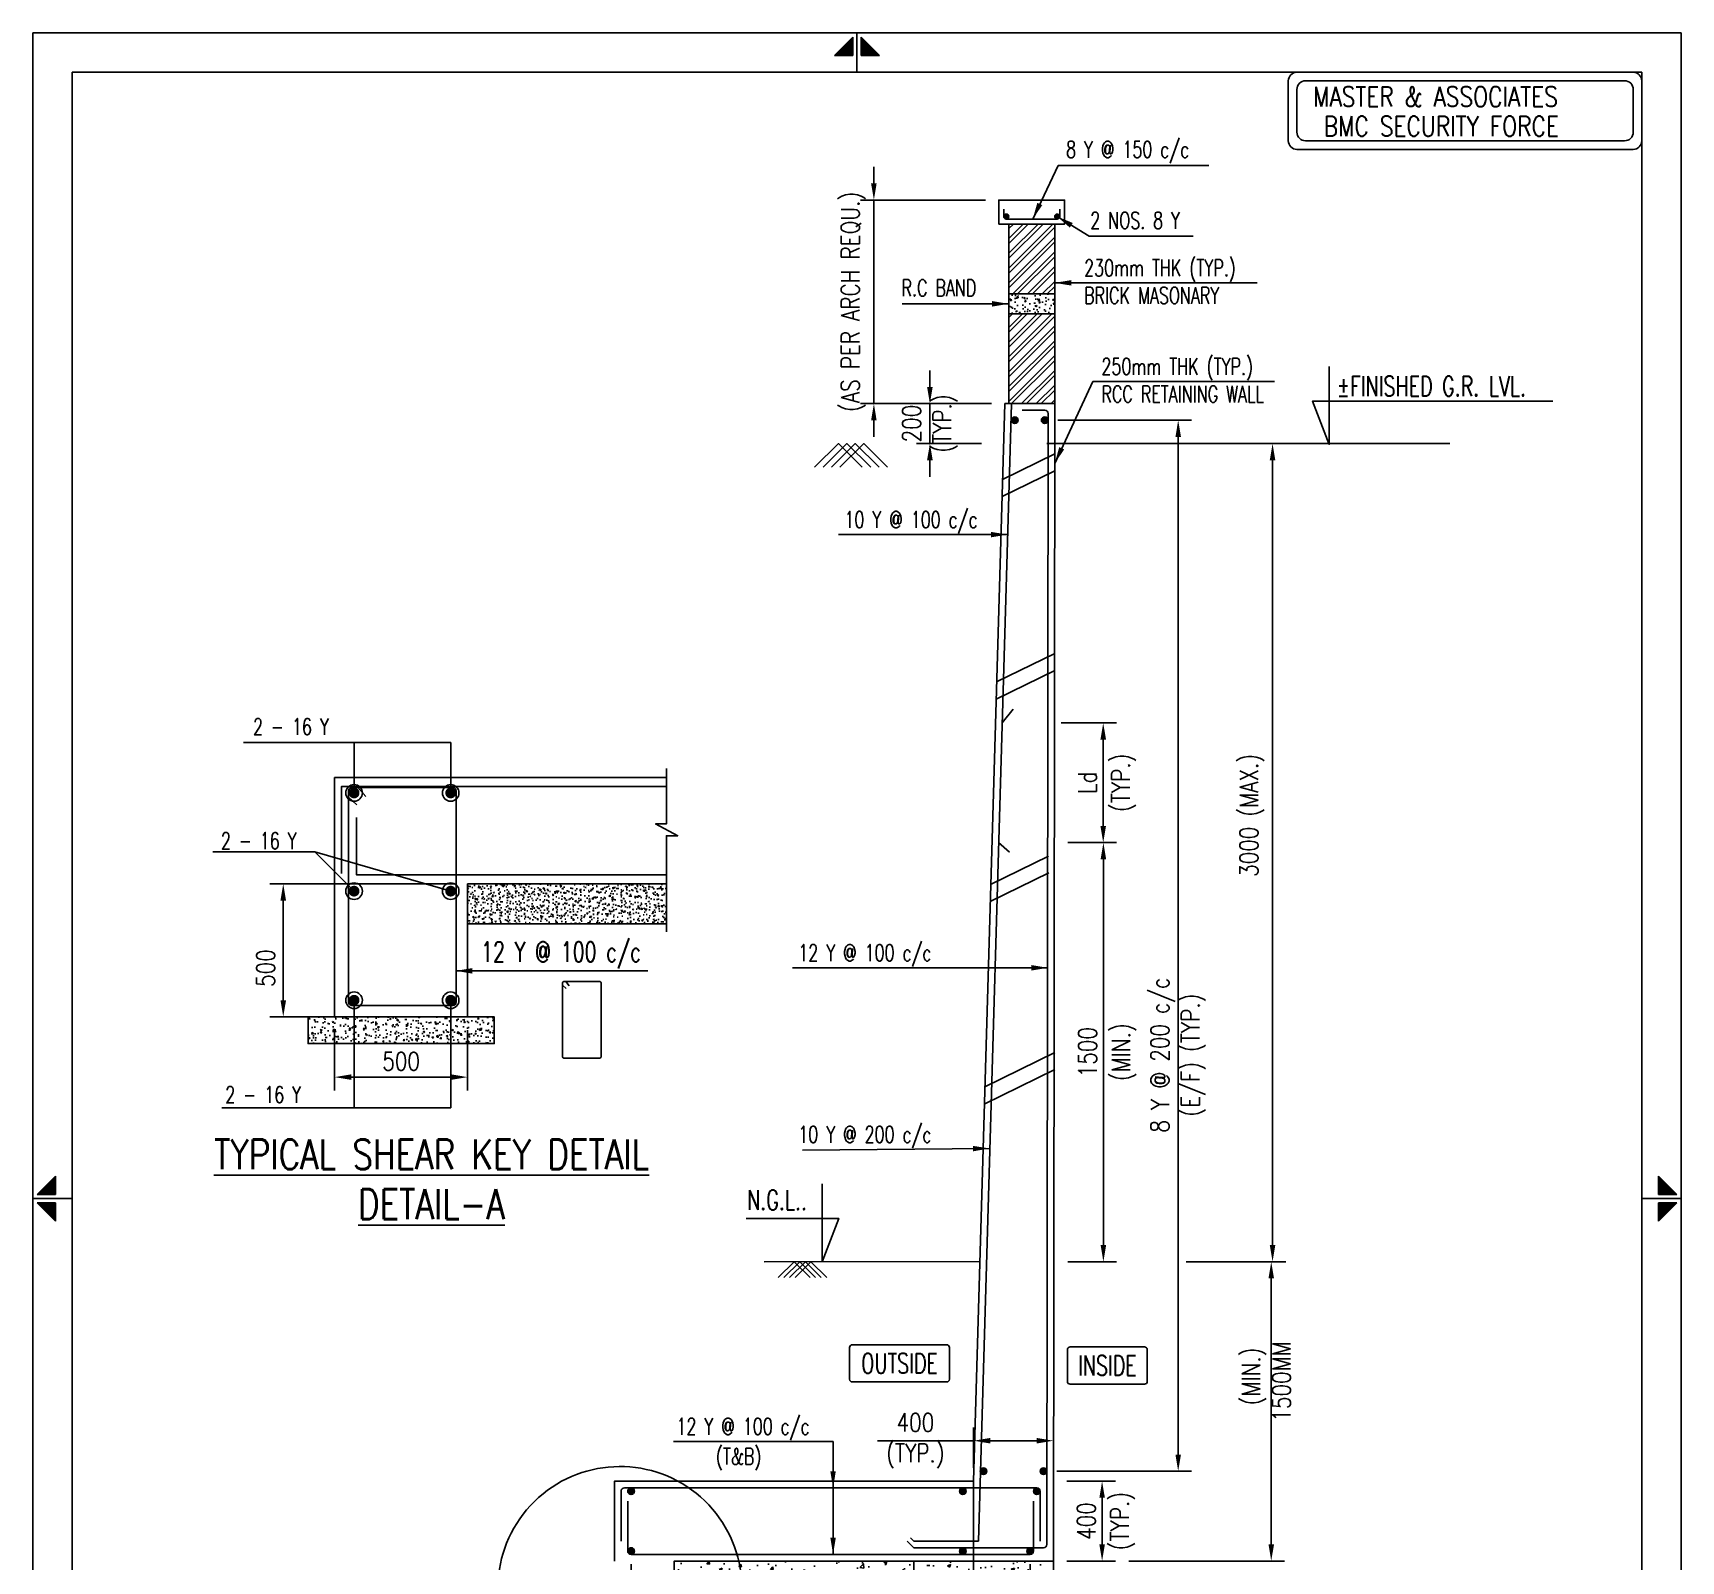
# Model space of a CAD drawing. Extents: x 455722 to 1142355, y -625363 to -272741.
# Drawn here: x 795205 to 819983, y -311121 to -288150 of the extents above; entities that cross this region are included whole.
import ezdxf
from ezdxf.enums import TextEntityAlignment as Align
from ezdxf.lldxf.tags import DXFTag

# ---------------------------------------------------------------- set-up
doc = ezdxf.new("R2010")
doc.units = 0
doc.header["$LTSCALE"] = 500
doc.header["$MEASUREMENT"] = 0
doc.layers.get('DEFPOINTS').update_dxf_attribs({"color": 4})
for name, color, linetype in [('NO. BEAM', 3, 'Continuous'), ('PCC', 7, 'Continuous'), ('PNA', 10, 'Continuous'), ('S- PILE CAP', 4, 'Continuous'), ('S-BRECK LINE', 8, 'Continuous'), ('S-COLUMN', 1, 'Continuous'), ('S-CONCRET LINE', 4, 'Continuous'), ('S-DIM-1', 5, 'Continuous'), ('S-HATCH', 253, 'Continuous'), ('S-LEVEL SECTION', 3, 'Continuous'), ('S-PCC', 9, 'Continuous'), ('S-REINFORCEMENT', 6, 'Continuous'), ('S-RETAINING WALL', 6, 'Continuous'), ('S-TEXT', 2, 'Continuous'), ('S-TEXT-1', 4, 'Continuous'), ('S-TITIL', 6, 'Continuous'), ('ST', 6, 'Continuous'), ('TEXT', 4, 'Continuous'), ('TEXT (SHEET)', 4, 'Continuous'), ('TITLE', 4, 'Continuous')]:
    doc.layers.add(name, color=color, linetype=linetype)
doc.layers.add('RIDE-PROFILE', color=8, linetype='Continuous', lineweight=25)
doc.styles.add('ROMANS', font='r.shx', dxfattribs={"width": 0.8, "height": 275, "bigfont": 'bigfont.shx'})
tags = doc.linetypes.add('HIDDEN', pattern=[0.375, 0.25, -0.125]).pattern_tags.tags
tags[6:7] = [DXFTag(74, 4), DXFTag(75, 0), DXFTag(340, '0'), DXFTag(46, 1.0), DXFTag(50, 0.0), DXFTag(44, 0.0), DXFTag(45, 0.0)]
tags[4:5] = [DXFTag(74, 4), DXFTag(75, 0), DXFTag(340, '0'), DXFTag(46, 1.0), DXFTag(50, 0.0), DXFTag(44, 0.0), DXFTag(45, 0.0)]
doc.dimstyles.new('dim100', dxfattribs={"dimtxt": 250, "dimasz": 250, "dimexe": 200, "dimexo": 200, "dimgap": 100, "dimtad": 1, "dimdec": 0, "dimzin": 0, "dimdsep": 46, "dimtxsty": 'ROMANS', "dimcen": 0, "dimclrd": 5, "dimclre": 5, "dimclrt": 4, "dimadec": 0, "dimazin": 0, "dimtfac": 1, "dimtdec": 0, "dimtix": 1, "dimtofl": 0, "dimtmove": 2, "dimatfit": 3, "dimfxl": 0, "dimtolj": 1, "dimtzin": 0, "dimlwd": -1, "dimlwe": -1, "dimarcsym": 0})
doc.dimstyles.new('dim25', dxfattribs={"dimtxt": 250, "dimasz": 250, "dimexe": 200, "dimexo": 200, "dimgap": 100, "dimtad": 1, "dimdec": 0, "dimlfac": 0.25, "dimzin": 0, "dimdsep": 46, "dimtxsty": 'ROMANS', "dimcen": 0, "dimclrd": 5, "dimclre": 5, "dimclrt": 4, "dimadec": 0, "dimazin": 0, "dimtfac": 1, "dimtdec": 0, "dimtix": 1, "dimtofl": 0, "dimtmove": 2, "dimatfit": 3, "dimfxl": 0, "dimtolj": 1, "dimtzin": 0, "dimlwd": -1, "dimlwe": -1, "dimarcsym": 0})
doc.dimstyles.new('dim33.33', dxfattribs={"dimtxt": 250, "dimasz": 250, "dimexe": 200, "dimexo": 200, "dimgap": 100, "dimtad": 1, "dimdec": 0, "dimlfac": 0.333331, "dimzin": 0, "dimdsep": 46, "dimtxsty": 'ROMANS', "dimcen": 0, "dimclrd": 5, "dimclre": 5, "dimclrt": 4, "dimadec": 0, "dimazin": 0, "dimtfac": 1, "dimtdec": 0, "dimtix": 1, "dimtofl": 0, "dimtmove": 2, "dimatfit": 3, "dimfxl": 0, "dimtolj": 1, "dimtzin": 0, "dimlwd": -1, "dimlwe": -1, "dimarcsym": 0})

# ---------------------------------------------------------------- blocks, each defined once
blk = doc.blocks.new('*D1360')
at = {"layer": 'DEFPOINTS', "color": 0}
for p in [(810416, -293972), (812423, -293972), (810397, -309771)]:
    blk.add_point(p, dxfattribs=at)
at = {"layer": 'S-DIM-1', "color": 5}
for p, q in [((810616, -293972), (812623, -293972)), ((810597, -309771), (812623, -309771))]:
    blk.add_line(p, q, dxfattribs=at)
at = {"layer": 'S-DIM-1', "color": 5, "lineweight": -3}
blk.add_line((812423, -309521), (812423, -294222), dxfattribs=at)
at = {"layer": 'S-DIM-1', "color": 5}
for points in [[(812465, -294222), (812382, -294222), (812423, -293972)], [(812382, -309521), (812465, -309521), (812423, -309771)]]:
    blk.add_solid(points, dxfattribs=at)
at = {"layer": 'S-DIM-1', "color": 4, "insert": (812423, -303516), "char_height": 275, "attachment_point": 5, "rotation": 90, "style": 'ROMANS'}
blk.add_mtext('\\A1;8 Y @ 200 c/c\\P(E/F) (TYP.)', dxfattribs=at)
blk = doc.blocks.new('*D1361')
at = {"layer": 'DEFPOINTS', "color": 0}
for p in [(810547, -309921), (810547, -311121), (811279, -311121)]:
    blk.add_point(p, dxfattribs=at)
at = {"layer": 'S-DIM-1', "color": 5}
for p, q in [((810747, -309921), (811479, -309921)), ((810747, -311121), (811479, -311121))]:
    blk.add_line(p, q, dxfattribs=at)
at = {"layer": 'S-DIM-1', "color": 5, "lineweight": -3}
blk.add_line((811279, -310171), (811279, -310871), dxfattribs=at)
at = {"layer": 'S-DIM-1', "color": 5}
for points in [[(811321, -310171), (811238, -310171), (811279, -309921)], [(811238, -310871), (811321, -310871), (811279, -311121)]]:
    blk.add_solid(points, dxfattribs=at)
at = {"layer": 'S-DIM-1', "color": 4, "char_height": 275, "attachment_point": 5, "rotation": 90, "style": 'ROMANS'}
for s, insert in [('(TYP.)', (811589, -310521)), ('\\A1;400', (811042, -310521))]:
    blk.add_mtext(s, dxfattribs=dict(at, insert=insert))
blk = doc.blocks.new('*D1362')
at = {"layer": 'DEFPOINTS', "color": 0}
for p in [(804197, -310971), (810197, -310971), (810197, -313104)]:
    blk.add_point(p, dxfattribs=at)
at = {"layer": 'S-DIM-1', "color": 5}
for p, q in [((804197, -311171), (804197, -313304)), ((810197, -311171), (810197, -313304)), ((804447, -313104), (809947, -313104))]:
    blk.add_line(p, q, dxfattribs=at)
for points in [[(804447, -313063), (804447, -313146), (804197, -313104)], [(809947, -313146), (809947, -313063), (810197, -313104)]]:
    blk.add_solid(points, dxfattribs=at)
at = {"layer": 'S-DIM-1', "color": 4, "insert": (808397, -313104), "char_height": 275, "attachment_point": 5, "style": 'ROMANS'}
blk.add_mtext('\\A1;10 Y @ 200 c/c\\P(T&B)', dxfattribs=at)
blk = doc.blocks.new('*D1364')
at = {"layer": 'DEFPOINTS', "color": 0}
for p in [(810566, -294322), (813842, -294322), (812345, -306622)]:
    blk.add_point(p, dxfattribs=at)
at = {"layer": 'S-DIM-1', "color": 5}
for p, q in [((810766, -294322), (814042, -294322)), ((812545, -306622), (814042, -306622))]:
    blk.add_line(p, q, dxfattribs=at)
at = {"layer": 'S-DIM-1', "color": 5, "lineweight": -3}
blk.add_line((813842, -306372), (813842, -294572), dxfattribs=at)
at = {"layer": 'S-DIM-1', "color": 5}
for points in [[(813883, -294572), (813800, -294572), (813842, -294322)], [(813800, -306372), (813883, -306372), (813842, -306622)]]:
    blk.add_solid(points, dxfattribs=at)
at = {"layer": 'S-DIM-1', "color": 4, "insert": (813532, -299912), "char_height": 275, "attachment_point": 5, "rotation": 90, "style": 'ROMANS'}
blk.add_mtext('\\A1;3000 (MAX.)', dxfattribs=at)
blk = doc.blocks.new('*D1365')
at = {"layer": 'DEFPOINTS', "color": 0}
for p in [(809816, -293722), (808690, -294322), (809666, -294322)]:
    blk.add_point(p, dxfattribs=at)
at = {"layer": 'S-DIM-1', "color": 5, "lineweight": -3}
for p, q in [((808690, -293472), (808690, -293222)), ((808690, -293722), (808690, -294322)), ((808690, -294572), (808690, -294822))]:
    blk.add_line(p, q, dxfattribs=at)
at = {"layer": 'S-DIM-1', "color": 5}
for p, q in [((809616, -293722), (808490, -293722)), ((809466, -294322), (808490, -294322))]:
    blk.add_line(p, q, dxfattribs=at)
for points in [[(808648, -293472), (808732, -293472), (808690, -293722)], [(808732, -294572), (808648, -294572), (808690, -294322)]]:
    blk.add_solid(points, dxfattribs=at)
at = {"layer": 'S-DIM-1', "color": 4, "insert": (808690, -294022), "char_height": 275, "attachment_point": 5, "rotation": 90, "style": 'ROMANS'}
blk.add_mtext('\\A1;200\\P(TYP.)', dxfattribs=at)
blk = doc.blocks.new('*D1366')
at = {"layer": 'DEFPOINTS', "color": 0}
for p in [(809726, -290662), (807848, -293722), (809756, -293722)]:
    blk.add_point(p, dxfattribs=at)
at = {"layer": 'S-DIM-1', "color": 5, "lineweight": -3}
for p, q in [((807848, -290412), (807848, -290162)), ((807848, -290662), (807848, -293722)), ((807848, -293972), (807848, -294222))]:
    blk.add_line(p, q, dxfattribs=at)
at = {"layer": 'S-DIM-1', "color": 5}
for p, q in [((809526, -290662), (807648, -290662)), ((809556, -293722), (807648, -293722))]:
    blk.add_line(p, q, dxfattribs=at)
for points in [[(807806, -290412), (807889, -290412), (807848, -290662)], [(807889, -293972), (807806, -293972), (807848, -293722)]]:
    blk.add_solid(points, dxfattribs=at)
at = {"layer": 'S-DIM-1', "color": 4, "insert": (807538, -292192), "char_height": 275, "attachment_point": 5, "rotation": 90, "style": 'ROMANS'}
blk.add_mtext('\\A1;(AS PER ARCH REQU.)', dxfattribs=at)
blk = doc.blocks.new('*D1367')
at = {"layer": 'DEFPOINTS', "color": 0}
for p in [(810466, -298522), (810566, -300322), (811296, -300322)]:
    blk.add_point(p, dxfattribs=at)
at = {"layer": 'S-DIM-1', "color": 5}
for p, q in [((810666, -298522), (811496, -298522)), ((810766, -300322), (811496, -300322))]:
    blk.add_line(p, q, dxfattribs=at)
at = {"layer": 'S-DIM-1', "color": 5, "lineweight": -3}
blk.add_line((811296, -298772), (811296, -300072), dxfattribs=at)
at = {"layer": 'S-DIM-1', "color": 5}
for points in [[(811338, -298772), (811254, -298772), (811296, -298522)], [(811254, -300072), (811338, -300072), (811296, -300322)]]:
    blk.add_solid(points, dxfattribs=at)
at = {"layer": 'S-DIM-1', "color": 4, "char_height": 275, "attachment_point": 5, "rotation": 90, "style": 'ROMANS'}
for s, insert in [('(TYP.)', (811605, -299422)), ('\\A1;Ld', (811058, -299422))]:
    blk.add_mtext(s, dxfattribs=dict(at, insert=insert))
blk = doc.blocks.new('*D1368')
at = {"layer": 'DEFPOINTS', "color": 0}
for p in [(810566, -300322), (810566, -306622), (811298, -306622)]:
    blk.add_point(p, dxfattribs=at)
at = {"layer": 'S-DIM-1', "color": 5}
for p, q in [((810766, -300322), (811498, -300322)), ((810766, -306622), (811498, -306622))]:
    blk.add_line(p, q, dxfattribs=at)
at = {"layer": 'S-DIM-1', "color": 5, "lineweight": -3}
blk.add_line((811298, -300572), (811298, -306372), dxfattribs=at)
at = {"layer": 'S-DIM-1', "color": 5}
for points in [[(811340, -300572), (811257, -300572), (811298, -300322)], [(811257, -306372), (811340, -306372), (811298, -306622)]]:
    blk.add_solid(points, dxfattribs=at)
at = {"layer": 'S-DIM-1', "color": 4, "char_height": 275, "attachment_point": 5, "rotation": 90, "style": 'ROMANS'}
for s, insert in [('\\A1;{1500', (811061, -303472)), ('(MIN.)}', (811608, -303472))]:
    blk.add_mtext(s, dxfattribs=dict(at, insert=insert))
blk = doc.blocks.new('*D1369')
at = {"layer": 'DEFPOINTS', "color": 0}
for p in [(813003, -306622), (811479, -311121), (813822, -311121)]:
    blk.add_point(p, dxfattribs=at)
at = {"layer": 'S-DIM-1', "color": 5}
for p, q in [((813203, -306622), (814022, -306622)), ((811679, -311121), (814022, -311121))]:
    blk.add_line(p, q, dxfattribs=at)
at = {"layer": 'S-DIM-1', "color": 5, "lineweight": -3}
blk.add_line((813822, -306872), (813822, -310871), dxfattribs=at)
at = {"layer": 'S-DIM-1', "color": 5}
for points in [[(813864, -306872), (813781, -306872), (813822, -306622)], [(813781, -310871), (813864, -310871), (813822, -311121)]]:
    blk.add_solid(points, dxfattribs=at)
at = {"layer": 'S-DIM-1', "color": 4, "insert": (813747, -308422), "char_height": 275, "attachment_point": 5, "rotation": 90, "style": 'ROMANS'}
blk.add_mtext('\\A1; (MIN.)\\P1500MM ', dxfattribs=at)
blk = doc.blocks.new('*D1370')
at = {"layer": 'DEFPOINTS', "color": 0}
for p in [(809347, -309313), (809347, -309921), (810547, -309848)]:
    blk.add_point(p, dxfattribs=at)
at = {"layer": 'S-DIM-1', "color": 5}
for p, q in [((809347, -309721), (809347, -309113)), ((810547, -309648), (810547, -309113))]:
    blk.add_line(p, q, dxfattribs=at)
at = {"layer": 'S-DIM-1', "color": 5, "lineweight": -3}
for p, q in [((809347, -309313), (807900, -309313)), ((810297, -309313), (809597, -309313))]:
    blk.add_line(p, q, dxfattribs=at)
at = {"layer": 'S-DIM-1', "color": 5}
for points in [[(809597, -309271), (809597, -309354), (809347, -309313)], [(810297, -309354), (810297, -309271), (810547, -309313)]]:
    blk.add_solid(points, dxfattribs=at)
at = {"layer": 'S-DIM-1', "color": 4, "insert": (808472, -309313), "char_height": 275, "attachment_point": 5, "style": 'ROMANS'}
blk.add_mtext('\\A1;400\\P(TYP.)', dxfattribs=at)
blk = doc.blocks.new('*D1371')
at = {"layer": 'DEFPOINTS', "color": 0}
for p in [(808447, -310921), (809347, -310795), (808447, -312016)]:
    blk.add_point(p, dxfattribs=at)
at = {"layer": 'S-DIM-1', "color": 5}
for p, q in [((808447, -311121), (808447, -312216)), ((809347, -310995), (809347, -312216))]:
    blk.add_line(p, q, dxfattribs=at)
at = {"layer": 'S-DIM-1', "color": 5, "lineweight": -3}
for p, q in [((808197, -312016), (807947, -312016)), ((809347, -312016), (808447, -312016)), ((809597, -312016), (809847, -312016))]:
    blk.add_line(p, q, dxfattribs=at)
at = {"layer": 'S-DIM-1', "color": 5}
for points in [[(808197, -312058), (808197, -311975), (808447, -312016)], [(809597, -311975), (809597, -312058), (809347, -312016)]]:
    blk.add_solid(points, dxfattribs=at)
at = {"layer": 'S-DIM-1', "color": 4, "char_height": 275, "attachment_point": 5, "style": 'ROMANS'}
for s, insert in [('\\A1;300', (808897, -311779)), ('(TYP.)', (808897, -312326))]:
    blk.add_mtext(s, dxfattribs=dict(at, insert=insert))
blk = doc.blocks.new('*D1372')
at = {"layer": 'DEFPOINTS', "color": 0}
for p in [(799740, -302941), (801740, -302941), (801740, -303847)]:
    blk.add_point(p, dxfattribs=at)
at = {"layer": 'S-DIM-1', "color": 5, "ltscale": 0.3}
for p, q in [((799740, -303141), (799740, -304047)), ((801740, -303141), (801740, -304047)), ((799990, -303847), (801490, -303847))]:
    blk.add_line(p, q, dxfattribs=at)
at = {"layer": 'S-DIM-1', "color": 5}
for points in [[(799990, -303805), (799990, -303888), (799740, -303847)], [(801490, -303888), (801490, -303805), (801740, -303847)]]:
    blk.add_solid(points, dxfattribs=at)
at = {"layer": 'S-DIM-1', "color": 4, "insert": (800740, -303609), "char_height": 275, "attachment_point": 5, "style": 'ROMANS'}
blk.add_mtext('\\A1;500', dxfattribs=at)
blk = doc.blocks.new('*D1373')
at = {"layer": 'DEFPOINTS', "color": 0}
for p in [(801740, -300943), (798968, -302941), (799740, -302941)]:
    blk.add_point(p, dxfattribs=at)
at = {"layer": 'S-DIM-1', "color": 5, "ltscale": 0.3}
for p, q in [((801540, -300943), (798768, -300943)), ((798968, -301193), (798968, -302691)), ((799540, -302941), (798768, -302941))]:
    blk.add_line(p, q, dxfattribs=at)
at = {"layer": 'S-DIM-1', "color": 5}
for points in [[(799010, -301193), (798926, -301193), (798968, -300943)], [(798926, -302691), (799010, -302691), (798968, -302941)]]:
    blk.add_solid(points, dxfattribs=at)
at = {"layer": 'S-DIM-1', "color": 4, "insert": (798704, -302208), "char_height": 275, "attachment_point": 5, "rotation": 90, "style": 'ROMANS'}
blk.add_mtext('\\A1;500', dxfattribs=at)
blk = doc.blocks.new('MID')
at = {"layer": 'TEXT'}
for p, q in [((8.94, 1.07), (4.27, 5.74)), ((4.27, 5.74), (4.27, 1.07)), ((0, 0), (10, 0)), ((4.27, 1.07), (8.94, 1.07)), ((8.94, -1.07), (4.27, -5.74)), ((4.27, -1.07), (8.94, -1.07)), ((4.27, -5.74), (4.27, -1.07))]:
    blk.add_line(p, q, dxfattribs=at)
for points in [[(4.27, 5.74), (8.94, 1.07), (4.27, 1.07)], [(4.27, -5.74), (8.94, -1.07), (4.27, -1.07)]]:
    blk.add_solid(points, dxfattribs=at)
blk = doc.blocks.new('A4')
at = {"layer": 'PNA', "color": 4}
blk.add_lwpolyline([(261008, -3862), (241268, -3862), (241268, 24056), (261008, 24056)], close=True, dxfattribs=at)
at = {"layer": 'PNA', "color": 3}
blk.add_lwpolyline([(260538, -3392), (241738, -3392), (241738, 23586), (260538, 23586)], close=True, dxfattribs=at)
at = {"layer": 'TEXT (SHEET)', "color": 4, "xscale": -47, "yscale": 47, "zscale": 47, "rotation": 270}
blk.add_blockref('MID', (251138, 23586), dxfattribs=at)
at = {"layer": 'TEXT (SHEET)', "color": 4, "yscale": 47, "zscale": 47}
for p, xscale in [((241738, 10097), -47), ((260538, 10097), 47)]:
    blk.add_blockref('MID', p, dxfattribs=dict(at, xscale=xscale))

msp = doc.modelspace()

# ---------------------------------------------------------------- hatches: boundary and pattern name
at = {"layer": 'PCC'}
h = msp.add_hatch(dxfattribs=at)
h.set_pattern_fill('AR-CONC', color=8, scale=24, angle=180, style=0)
h.set_pattern_definition([(130, (1086672.09, -393489.33), (-172.142444, -15.06051), [18, -198]), (185, (1086672.09, -393489.33), (33.30032, 180.52611), [14.4, -158.4]), (79.5486, (1086657.74, -393490.58), (-138.84225, 165.46549), [15.29765, -168.27411]), (133.8158, (1086672.09, -393441.33), (-256.13785, -39.72456), [27, -297]), (83.3644, (1086650.74, -393444.64), (-224.31905, 233.78829), [22.94647, -252.41112]), (188.8158, (1086672.09, -393441.33), (-224.31887, 233.78846), [21.6, -237.6]), (159, (1086648.09, -393453.33), (-143.25769, -96.628534), [18, -198]), (214, (1086648.09, -393453.33), (-58.39568, 174.03601), [14.4, -158.4]), (108.5486, (1086636.15, -393461.38), (-201.65343, 77.40732), [15.29765, -168.27411]), (142.5, (1086672.087, -393489.326), (-2.918365, 79.894525), [0, -156.48, 0, -160.8, 0, -159]), (172.5, (1086672.09, -393489.33), (-63.13669, 94.65881), [0, -91.68, 0, -152.88, 0, -60.6]), (212.5, (1086725.607, -393489.326), (-128.117385, -5.413169), [0, -60, 0, -187.2, 0, -248.4]), (222.5, (1086749.61, -393489.33), (-139.96468, 24.025196), [0, -78, 0, -124.32, 0, -176.4])])
h.paths.add_polyline_path([(801740.174, -301542.285), (801740.174, -301542.285), (801740.174, -300942.549), (804724.995, -300942.549), (804724.995, -301542.284)])
h = msp.add_hatch(dxfattribs=at)
h.set_pattern_fill('AR-CONC', color=8, scale=30, angle=180, style=0)
h.set_pattern_definition([(130, (1233186.16, -409551.36), (-215.178055, -18.82564), [22.5, -247.5]), (185, (1233186.16, -409551.36), (41.6254, 225.65764), [18, -198]), (79.5486, (1233168.23, -409552.93), (-173.55281, 206.83186), [19.12206, -210.34263]), (133.8158, (1233186.16, -409491.36), (-320.17231, -49.6557), [33.75, -371.25]), (83.3644, (1233159.48, -409495.5), (-280.39881, 292.23536), [28.68309, -315.5139]), (188.8158, (1233186.16, -409491.36), (-280.39858, 292.23558), [27, -297]), (159, (1233156.16, -409506.36), (-179.072116, -120.78567), [22.5, -247.5]), (214, (1233156.16, -409506.36), (-72.9946, 217.54501), [18, -198]), (108.5486, (1233141.24, -409516.43), (-252.06679, 96.75915), [19.12206, -210.34263]), (142.5, (1233186.16, -409551.365), (-3.647957, 99.868156), [0, -195.6, 0, -201, 0, -198.75]), (172.5, (1233186.16, -409551.36), (-78.92086, 118.323514), [0, -114.6, 0, -191.1, 0, -75.75]), (212.5, (1233253.06, -409551.365), (-160.146731, -6.766462), [0, -75, 0, -234, 0, -310.5]), (222.5, (1233283.06, -409551.36), (-174.95585, 30.031495), [0, -97.5, 0, -155.4, 0, -220.5])])
h.paths.add_polyline_path([(799740.174, -302941.325), (799340.174, -302941.325), (799340.174, -303341.325), (799740.174, -303341.325), (802140.174, -303341.325), (802140.174, -302941.325), (801740.174, -302941.325)])
at = {"layer": 'S-HATCH'}
h = msp.add_hatch(dxfattribs=at)
h.set_pattern_fill('ANSI32', color=256, scale=420, style=0)
h.set_pattern_definition([(45, (-7881321.1, 107081.94), (-111.369318, 111.369318), []), (45, (-7881246.86, 107081.94), (-111.369318, 111.369318), [])])
h.paths.add_polyline_path([(809876.184, -292071.68), (810566.184, -292071.68), (810566.184, -291021.68), (809876.184, -291021.68)])
h.paths.add_polyline_path([(810566.184, -292371.68), (809876.184, -292371.68), (809876.184, -293721.68), (810566.184, -293721.68)])
at = {"layer": 'S-PCC', "linetype": 'ByBlock'}
h = msp.add_hatch(dxfattribs=at)
h.set_pattern_fill('AR-CONC,_O', color=256, scale=30)
h.set_pattern_definition([(50, (-17513525.27, 1117768.25), (215.1780548, -18.8256405), [22.5, -247.5]), (355, (-17513525.27, 1117768.25), (-41.6254, 225.65764), [18, -198]), (100.4514445, (-17513507.34, 1117766.68), (173.552654, 206.8319973), [19.1220576, -210.3426336]), (46.1842, (-17513525.27, 1117828.25), (320.1723992, -49.6557842), [33.75, -371.25]), (96.6356355, (-17513498.6, 1117824.1), (280.3985837, 292.23558), [28.6831026, -315.514128]), (351.184164, (-17513525.27, 1117828.25), (280.3985835, 292.23558), [27, -297.0000003]), (21, (-17513495.27, 1117813.25), (179.0721156, -120.7856672), [22.5, -247.5]), (326, (-17513495.27, 1117813.25), (72.9945996, 217.5450135), [18, -198]), (71.4514447, (-17513480.35, 1117803.19), (252.066713, 96.7593458), [19.122057, -210.3426336]), (37.5, (-17513525.274, 1117768.25), (3.6479566, 99.86815615), [0, -195.6, 0, -201, 0, -198.75]), (7.5, (-17513525.27, 1117768.25), (78.92086123, 118.32351356), [0, -114.6, 0, -191.1, 0, -75.75]), (327.5, (-17513592.174, 1117768.25), (160.14673085, -6.76646152), [0, -75, 0, -234, 0, -310.5]), (317.5, (-17513622.17, 1117768.25), (174.9558508, 30.0314947), [0, -97.5, 0, -155.4, 0, -220.5])])
h.paths.add_polyline_path([(810566.184, -292071.68), (809876.184, -292071.68), (809876.184, -292371.68), (810566.184, -292371.68)])
h = msp.add_hatch(dxfattribs=at)
h.set_pattern_fill('AR-CONC,_O', color=256, scale=66.666667)
h.set_pattern_definition([(50, (-16291660.56, 100205.75), (478.173455, -41.834757), [50, -550]), (355, (-16291660.56, 100205.75), (-92.500889, 501.461422), [40, -440]), (100.4514445, (-16291620.7, 100202.26), (385.672564, 459.626661), [42.493461, -467.428075]), (46.1842, (-16291660.56, 100339.1), (711.49422, -110.346187), [75, -825]), (96.6356355, (-16291601.3, 100329.9), (623.107964, 649.4124), [63.740228, -701.142507]), (351.184164, (-16291660.6, 100339.1), (623.107963, 649.4124), [60, -660]), (21, (-16291593.9, 100305.75), (397.938035, -268.412594), [50, -550]), (326, (-16291593.9, 100305.75), (162.210221, 483.433363), [40, -440]), (71.4514447, (-16291560.74, 100283.4), (560.148251, 215.020769), [42.49346, -467.428075]), (37.5, (-16291660.56, 100205.75), (8.1065702, 221.9292359), [0, -434.6666667, 0, -446.6666667, 0, -441.6666667]), (7.5, (-16291660.56, 100205.75), (175.3796916, 262.9411413), [0, -254.6666667, 0, -424.6666667, 0, -168.3333333]), (327.5, (-16291809.23, 100205.75), (355.8816241, -15.0365812), [0, -166.6666667, 0, -520, 0, -690]), (317.5, (-16291875.9, 100205.75), (388.7907796, 66.736655), [0, -216.6666667, 0, -345.3333333, 0, -490])])
h.paths.add_polyline_path([(804846.862, -311571.472), (804846.862, -311121.472), (810546.862, -311121.472), (810546.862, -311571.472)])

# ---------------------------------------------------------------- linework, layer by layer
at = {"layer": 'NO. BEAM', "color": 7}
for points, elevation in [([(808943.568, -307869.667), (807523.568, -307869.667, 0.414213562), (807483.568, -307909.667), (807483.568, -308389.667, 0.414213562), (807523.568, -308429.667), (808943.568, -308429.667, 0.414213562), (808983.568, -308389.667), (808983.568, -307909.667, 0.414213562)], 20.933), ([(811917.28, -307903.035), (810797.28, -307903.035, 0.414213562), (810757.28, -307943.035), (810757.28, -308423.035, 0.414213562), (810797.28, -308463.035), (811917.28, -308463.035, 0.414213562), (811957.28, -308423.035), (811957.28, -307943.035, 0.414213562)], -8.324)]:
    msp.add_lwpolyline(points, format="xyb", close=True, dxfattribs=dict(at, elevation=elevation))
at = {"layer": 'PCC', "color": 8}
msp.add_line((801740.174, -301542.285), (804724.995, -301542.284), dxfattribs=at)
msp.add_lwpolyline([(801740.174, -302941.325), (802140.174, -302941.325), (802140.174, -303341.325), (799740.174, -303341.325), (799340.174, -303341.325), (799340.174, -302941.325), (799740.174, -302941.325)], dxfattribs=at)
at = {"layer": 'RIDE-PROFILE', "color": 2, "linetype": 'HIDDEN', "ltscale": 1000}
for p, q in [((810566.184, -294477.469, -9.124), (809782.668, -294861.229, -9.124)), ((810566.184, -294732.369, -9.124), (809775.061, -295119.854, -9.124)), ((810566.184, -297477.469, -9.124), (809693.143, -297905.077, -9.124)), ((810566.184, -297732.369, -9.124), (809685.537, -298163.702, -9.124)), ((810471.811, -300523.692, -9.124), (809603.618, -300948.926, -9.124)), ((810479.202, -300774.972, -9.124), (809596.012, -301207.551, -9.124)), ((810566.184, -303477.469, -11.524), (809514.093, -303992.774, -11.524)), ((810566.184, -303732.369, -11.524), (809506.487, -304251.399, -11.524))]:
    msp.add_line(p, q, dxfattribs=at)
at = {"layer": 'S- PILE CAP', "color": 8, "linetype": 'HIDDEN', "ltscale": 1500}
msp.add_line((809346.862, -311121.472, -8.324), (809346.862, -309921.472, -8.324), dxfattribs=at)
at = {"layer": 'S-BRECK LINE', "ltscale": 0.3, "elevation": -287.972}
msp.add_lwpolyline([(804727.986, -299206.694), (804727.986, -300039.484), (804565.264, -300039.484), (804899.681, -300217.028), (804727.986, -300217.028), (804727.986, -301661.574)], dxfattribs=at)
at = {"layer": 'S-COLUMN', "color": 4, "elevation": -8.324}
for points in [[(809876.184, -293721.68), (809876.184, -291021.68)], [(810566.184, -291021.68), (810566.184, -293721.68)]]:
    msp.add_lwpolyline(points, dxfattribs=at)
at = {"layer": 'S-CONCRET LINE', "elevation": -8.324}
msp.add_lwpolyline([(809726.184, -291021.68), (809726.184, -290661.68), (810716.184, -290661.68), (810716.184, -291021.68)], close=True, dxfattribs=at)
at = {"layer": 'S-LEVEL SECTION'}
for p, q in [((816505.988, -294321.68, -8.324), (810446.816, -294321.68, -8.324)), ((809436.868, -306618.446, -8.324), (806197.737, -306621.68, -8.324))]:
    msp.add_line(p, q, dxfattribs=at)
at = {"layer": 'S-LEVEL SECTION', "elevation": -8.324}
for points in [[(814693.5, -293164.6), (814693.5, -294335), (814443.5, -293685), (818054.129, -293685)], [(807070.886, -305451.28), (807070.886, -306621.68), (807320.886, -305971.68), (805927.156, -305971.68)]]:
    msp.add_lwpolyline(points, dxfattribs=at)
at = {"layer": 'S-PCC', "elevation": -8.324}
for points in [[(810566.184, -292071.68), (809876.184, -292071.68), (809876.184, -292371.68), (810566.184, -292371.68)], [(804846.862, -311571.472), (804846.862, -311121.472), (810546.862, -311121.472), (810546.862, -311571.472)]]:
    msp.add_lwpolyline(points, close=True, dxfattribs=at)
for points in [[(806957.259, -294679.652), (807315.232, -294321.68), (807673.205, -294679.652)], [(807083.822, -294679.652), (807441.795, -294321.68), (807799.767, -294679.652)], [(807210.384, -294679.652), (807568.357, -294321.68), (807926.33, -294679.652)], [(807336.947, -294679.652), (807694.92, -294321.68), (808052.892, -294679.652)], [(806410.253, -306860.328), (806648.902, -306621.68), (806887.55, -306860.328)], [(806494.628, -306860.328), (806733.277, -306621.68), (806971.925, -306860.328)], [(806579.003, -306860.328), (806817.652, -306621.68), (807056.3, -306860.328)], [(806663.378, -306860.328), (806902.027, -306621.68), (807140.675, -306860.328)]]:
    msp.add_lwpolyline(points, dxfattribs=at)
at = {"layer": 'S-REINFORCEMENT', "color": 5, "elevation": -8.324}
msp.add_lwpolyline([(810641.184, -290796.68), (810641.184, -290909.18, -0.414213562), (810603.684, -290946.68), (809838.684, -290946.68, -0.414213562), (809801.184, -290909.18), (809801.184, -290796.68)], format="xyb", dxfattribs=at)
at = {"layer": 'S-REINFORCEMENT', "color": 5, "const_width": 37.5, "elevation": -8.324}
for points in [[(809819.934, -290909.18, 1), (809857.434, -290909.18, 1)], [(810622.434, -290909.18, -1), (810584.934, -290909.18, -1)]]:
    msp.add_lwpolyline(points, format="xyb", close=True, dxfattribs=at)
at = {"layer": 'S-REINFORCEMENT', "ltscale": 10, "elevation": -8.324}
for points in [[(808346.862, -310821.472), (808446.862, -310921.472), (810396.862, -310921.472, 0.414213562), (810446.862, -310871.472), (810466.184, -293871.68, 0.414213562), (810416.184, -293821.68), (810076.184, -293821.68)], [(810346.862, -310821.472), (810346.862, -310071.472, 0.414213562), (810296.862, -310021.472), (804096.862, -310021.472, 0.414213562), (804046.862, -310071.472), (804046.862, -310821.472)], [(804146.862, -310221.472), (804146.862, -310971.472, 0.414213562), (804196.862, -311021.472), (810196.862, -311021.472, 0.414213562), (810246.862, -310971.472), (810246.862, -310221.472)]]:
    msp.add_lwpolyline(points, format="xyb", dxfattribs=at)
for points in [[(809420.435, -310821.472), (809916.141, -293724.62)], [(809775.051, -298521.68), (809944.367, -298315.148)], [(809722.11, -300321.68), (809888.199, -300466.945)], [(808396.862, -310771.472), (808446.862, -310821.472), (809420.435, -310821.472)]]:
    msp.add_lwpolyline(points, dxfattribs=at)
at = {"layer": 'S-REINFORCEMENT', "ltscale": 10, "const_width": 50, "elevation": -8.324}
for points in [[(809941.184, -293971.68, 1), (809991.184, -293971.68, 1)], [(810391.184, -293971.68, 1), (810441.184, -293971.68, 1)], [(809471.862, -309771.471, 1), (809521.862, -309771.471, 1)], [(810371.862, -309771.471, 1), (810421.862, -309771.471, 1)], [(804221.862, -310071.472, 1), (804171.862, -310071.472, 1)], [(809210.012, -310071.472, 1), (809160.012, -310071.472, 1)], [(810271.862, -310071.472, -1), (810321.862, -310071.472, -1)], [(804221.862, -310971.472, -1), (804171.862, -310971.472, -1)], [(809210.012, -310971.472, -1), (809160.012, -310971.472, -1)], [(810221.862, -310971.472, -1), (810171.862, -310971.472, -1)]]:
    msp.add_lwpolyline(points, format="xyb", close=True, dxfattribs=at)
at = {"layer": 'S-REINFORCEMENT', "color": 5}
for centre in [(809838.684, -290909.18, -8.324), (810603.684, -290909.18, -8.324)]:
    msp.add_circle(centre, 37.5, dxfattribs=at)
at = {"layer": 'S-REINFORCEMENT', "ltscale": 10}
for centre in [(809966.184, -293971.68, -8.324), (810416.184, -293971.68, -8.324), (809496.862, -309771.471, -8.324), (810396.862, -309771.471, -8.324), (804196.862, -310071.472, -8.324), (809185.012, -310071.472, -8.324), (810296.862, -310071.472, -8.324), (804196.862, -310971.472, -8.324), (809185.012, -310971.472, -8.324), (810196.862, -310971.472, -8.324)]:
    msp.add_circle(centre, 50, dxfattribs=at)
at = {"layer": 'S-RETAINING WALL', "color": 130}
for p, q in [((810566.184, -293721.68, -8.324), (809816.184, -293721.68, -8.324)), ((799740.174, -300942.549), (799740.174, -299342.549)), ((799740.174, -299342.549), (804724.995, -299342.549, -287.972)), ((804724.995, -300942.549), (801740.174, -300942.549))]:
    msp.add_line(p, q, dxfattribs=at)
at = {"layer": 'S-RETAINING WALL', "color": 130, "elevation": -8.324}
for points in [[(809346.862, -309921.472), (809816.184, -293721.68)], [(810546.862, -311121.472), (810566.184, -293721.68)], [(809346.862, -309921.472), (803946.862, -309921.472), (803946.862, -311121.472)], [(804846.862, -311121.472), (810546.862, -311121.472)]]:
    msp.add_lwpolyline(points, dxfattribs=at)
at = {"layer": 'S-RETAINING WALL', "color": 130}
for points in [[(801740.174, -301542.285), (801740.174, -302941.325), (799740.174, -302941.325), (799740.174, -300942.549)], [(801740.174, -300942.549), (801740.174, -300942.549), (801740.174, -301542.285)]]:
    msp.add_lwpolyline(points, dxfattribs=at)
at = {"layer": 'S-TEXT', "color": 2, "ltscale": 11}
msp.add_arc((804029.013, -311535.916, -8.324), 1835.17, 245.2363728, 217.472373, dxfattribs=at)
at = {"layer": 'ST', "color": 6, "elevation": -115.189}
msp.add_lwpolyline([(799841.768, -300787.299), (799841.768, -299480.135), (804724.995, -299480.135)], dxfattribs=at)
at = {"layer": 'ST', "color": 6}
msp.add_lwpolyline([(800001.416, -299494.547), (801518.5, -299494.547, -0.414213562), (801568.5, -299544.547), (801568.5, -302721.453, -0.414213562), (801518.5, -302771.453), (800001.416, -302771.453, -0.414213562), (799951.416, -302721.453), (799951.416, -299544.547, -0.414213562)], format="xyb", close=True, dxfattribs=at)
at = {"layer": 'ST', "const_width": 81.167, "elevation": -115.189}
for points in [[(800073.727, -299572.939, 1), (799992.663, -299577.017, 1)], [(801444.578, -299572.939, -1), (801525.642, -299577.017, -1)], [(800073.727, -301053.095, -1), (799992.663, -301049.018, -1)], [(801444.578, -301053.095, 1), (801525.642, -301049.018, 1)], [(800073.727, -302693.061, -1), (799992.663, -302688.983, -1)], [(801444.578, -302693.061, 1), (801525.642, -302688.983, 1)]]:
    msp.add_lwpolyline(points, format="xyb", close=True, dxfattribs=at)
at = {"layer": 'ST', "color": 6}
for points in [[(800089.867, -299494.547), (800208.649, -299630.211)], [(799951.416, -299636.463), (800072.675, -299753.681)], [(800070.881, -299946.153), (800070.881, -300807.068), (804724.995, -300807.071)]]:
    msp.add_lwpolyline(points, dxfattribs=at)
at = {"layer": 'ST', "color": 2}
msp.add_lwpolyline([(803183.383, -302411.547), (803729.533, -302411.547, -0.414213562), (803747.533, -302429.547), (803747.533, -303541.373, -0.414213562), (803729.533, -303559.373), (803183.383, -303559.373, -0.414213562), (803165.383, -303541.373), (803165.383, -302429.547, -0.414213562)], format="xyb", close=True, dxfattribs=at)
for points in [[(803165.383, -302462.637), (803219.036, -302516.835)], [(803215.225, -302411.547), (803267.987, -302472.386)]]:
    msp.add_lwpolyline(points, dxfattribs=at)
at = {"layer": 'TITLE', "color": 2}
for points in [[(819263.917, -288739.73), (814208.226, -288739.73, 0.414213562), (814078.919, -288869.038), (814078.919, -289771.173, 0.414213562), (814208.226, -289900.481), (819263.917, -289900.481, 0.414213562), (819393.224, -289771.173), (819393.224, -288869.038, 0.414213562)], [(819134.609, -288869.038), (814337.534, -288869.038, 0.414213562), (814208.226, -288998.346), (814208.226, -289641.865, 0.414213562), (814337.534, -289771.173), (819134.609, -289771.173, 0.414213562), (819263.917, -289641.865), (819263.917, -288998.346, 0.414213562)]]:
    msp.add_lwpolyline(points, format="xyb", close=True, dxfattribs=at)

# ---------------------------------------------------------------- block references
at = {"xscale": 1.255230125522994, "yscale": 1.255230125522994, "zscale": 1.255230125522994}
msp.add_blockref('A4', (492357.566, -318346.097, -8.324), dxfattribs=at)

# ---------------------------------------------------------------- texts
at = {"layer": 'S-LEVEL SECTION', "style": 'ROMANS', "width": 0.7}
for s, p in [('%%PFINISHED G.R. LVL.', (814807.366, -293460, -8.324)), ('N.G.L..', (805941.42, -305694.126, 20.933))]:
    msp.add_text(s, height=300, dxfattribs=at).set_placement(p, align=Align.MIDDLE_LEFT)
at = {"layer": 'S-TEXT-1', "style": 'ROMANS', "width": 0.7}
for s, p in [('8 Y @ 150 c/c', (810736.684, -289900.925, -8.324)), ('2 NOS. 8 Y', (811101.518, -290966.809, -8.324)), ('230mm THK (TYP.)', (811009.518, -291681.178, -8.324)), ('R.C BAND', (808263.957, -291981.68, -8.324)), ('BRICK MASONARY', (811009.518, -292095.463, -8.324)), ('250mm THK (TYP.)', (811269.486, -293163.446, -8.324)), ('RCC RETAINING WALL', (811269.486, -293577.731, -8.324)), ('10 Y @ 100 c/c', (807404.225, -295465.998, -8.324)), ('2 - 16 Y', (798513.355, -298578.47, -115.189)), ('2 - 16 Y', (798030.945, -300294.036, -115.189)), ('12 Y @ 100 c/c', (806710.961, -301977.214, -8.324)), ('2 - 16 Y', (798097.13, -304110.562, -115.189)), ('10 Y @ 200 c/c', (806710.961, -304707.787, -8.324)), ('12 Y @ 100 c/c', (804878.712, -309097.282, -8.324)), ('(T&B)', (805473.871, -309547.282, -8.324))]:
    msp.add_text(s, height=250, dxfattribs=at).set_placement(p, align=Align.MIDDLE_LEFT)
msp.add_text('12 Y @ 100 c/c', height=300, dxfattribs=at).set_placement((803143.1, -302113.016, -115.189), align=Align.CENTER)
at = {"layer": 'S-TITIL', "style": 'ROMANS', "width": 0.8}
for s, p in [('MASTER & ASSOCIATES', (814449.355, -289107.384)), ('BMC SECURITY FORCE', (814609.355, -289552.384))]:
    msp.add_text(s, height=300, dxfattribs=at).set_placement(p, align=Align.MIDDLE_LEFT)
for s, p in [('%%UTYPICAL SHEAR KEY DETAIL', (801197.291, -305007.602, 115.189)), ('%%UDETAIL-A', (801197.291, -305755.505, 115.189))]:
    msp.add_text(s, height=450, dxfattribs=at).set_placement(p, align=Align.MIDDLE)
at = {"layer": 'TITLE', "color": 2, "style": 'ROMANS', "width": 0.7}
for s, p in [('OUTSIDE', (808233.568, -308149.667, 20.933)), ('INSIDE', (811357.28, -308183.035, -8.324))]:
    msp.add_text(s, height=300, dxfattribs=at).set_placement(p, align=Align.MIDDLE_CENTER)

# ---------------------------------------------------------------- dimensions: what is measured, and where the dimension line sits
at = {"layer": 'S-DIM-1'}
for base, p1, p2, angle, text, override, picture, middle in [((807847.684, -293721.68, -8.324), (809726.184, -290661.68, -8.324), (809756.184, -293721.68, -8.324), 90, '(AS PER ARCH REQU.)', {"dimtofl": 1, "dimtmove": 0, "dimlwd": 65533}, '*D1366', (807538.16, -292191.68, -8.324)), ((811295.863, -300321.68, -8.324), (810466.184, -298521.68, -8.324), (810566.184, -300321.68, -8.324), 90, 'Ld\\X(TYP.)', {"dimtxt": 250, "dimasz": 250, "dimtofl": 1, "dimtmove": 0, "dimlwd": 65533}, '*D1367', (811295.863, -299421.68, -8.324)), ((811298.5, -306621.68, -8.324), (810566.184, -300321.68, -8.324), (810566.184, -306621.68, -8.324), 90, '{1500\\X(MIN.)}', {"dimtxt": 250, "dimasz": 250, "dimtxsty": 'ROMANS', "dimtofl": 1, "dimtmove": 0, "dimlwd": 65533}, '*D1368', (811298.5, -303471.68, -8.324)), ((811279.178, -311121.472, -8.324), (810546.862, -309921.472, -8.324), (810546.862, -311121.472, -8.324), 90, '<>\\X(TYP.)', {"dimtxt": 250, "dimasz": 250, "dimtofl": 1, "dimtmove": 0, "dimlwd": 65533}, '*D1361', (811279.178, -310521.472, -8.324)), ((808446.862, -312016.293, -8.324), (809346.862, -310794.668, -8.324), (808446.862, -310921.472, -8.324), 180, '<>\\X(TYP.)', {"dimtxt": 250, "dimasz": 250, "dimtofl": 1, "dimtmove": 0, "dimlwd": 65533}, '*D1371', (808896.862, -312016.293, -8.324))]:
    dim = msp.add_linear_dim(base=base, p1=p1, p2=p2, angle=angle, text=text, dimstyle='dim33.33', override=override, dxfattribs=at)
    dim.commit()
    dim.dimension.update_dxf_attribs({"geometry": picture, "text_midpoint": middle})
for base, p1, p2, angle, text, override, picture, middle in [((808690.066, -294321.68, -7.071), (809816.184, -293721.68, -8.324), (809666.184, -294321.68, -8.324), 90, '<>\\X(TYP.)', {"dimtofl": 1, "dimtmove": 0, "dimlwd": 65533}, '*D1365', (808690.066, -294021.68, -7.071)), ((812423.181, -293971.68, -8.324), (810396.862, -309771.471, -8.324), (810416.184, -293971.68, -8.324), 90, '8 Y @ 200 c/c\\X(E/F) (TYP.)', {"dimtxt": 250, "dimasz": 250, "dimtofl": 1, "dimtmove": 0, "dimlwd": 65533}, '*D1360', (812423.181, -303515.539, -8.324)), ((813841.545, -294321.68, -8.324), (812345.423, -306621.68, -8.324), (810566.184, -294321.68, -8.324), 270, '3000 (MAX.)', {"dimtxt": 250, "dimasz": 250, "dimtxsty": 'ROMANS', "dimtofl": 1, "dimtmove": 0, "dimlwd": 65533}, '*D1364', (813841.545, -299911.875, -8.324)), ((813822.223, -311121.472, -8.324), (813002.974, -306621.68, -8.324), (811479.178, -311121.472, -8.324), 90, ' (MIN.)\\P<>MM ', {"dimtxsty": 'ROMANS', "dimtofl": 1, "dimtmove": 1, "dimlwd": 65533}, '*D1369', (814239.448, -308421.68, -8.324)), ((809346.862, -309312.542, -8.324), (810546.862, -309848.208, -8.324), (809346.862, -309921.472, -8.324), 180, '<>\\X(TYP.)', {"dimtxt": 250, "dimasz": 250, "dimtofl": 1, "dimtmove": 0, "dimlwd": 65533}, '*D1370', (808471.862, -309312.542, -8.324))]:
    dim = msp.add_linear_dim(base=base, p1=p1, p2=p2, angle=angle, text=text, dimstyle='dim33.33', override=override, dxfattribs=at)
    dim.commit()
    dim.dimension.update_dxf_attribs({"geometry": picture, "text_midpoint": middle, "dimtype": 160})
at = {"layer": 'S-DIM-1', "ltscale": 0.3}
dim = msp.add_linear_dim(base=(798967.845, -302941.325, -287.972), p1=(801740.174, -300942.549), p2=(799740.174, -302941.325), angle=90, dimstyle='dim25', dxfattribs=at)
dim.commit()
dim.dimension.update_dxf_attribs({"geometry": '*D1373', "text_midpoint": (798703.749, -302208.011, -287.972), "dimtype": 160})
dim = msp.add_linear_dim(base=(801740.174, -303846.611, -287.972), p1=(799740.174, -302941.325), p2=(801740.174, -302941.325), angle=180, dimstyle='dim25', dxfattribs=at)
dim.commit()
dim.dimension.update_dxf_attribs({"geometry": '*D1372', "text_midpoint": (800740.174, -303609.111, -287.972)})
at = {"layer": 'S-DIM-1'}
dim = msp.add_linear_dim(base=(810196.862, -313104.293, 11.093), p1=(804196.862, -310971.472, -8.324), p2=(810196.862, -310971.472, -8.324), text='10 Y @ 200 c/c\\X(T&B)', dimstyle='dim33.33', override={"dimtxt": 250, "dimasz": 250, "dimtmove": 0}, dxfattribs=at)
dim.commit()
dim.dimension.update_dxf_attribs({"geometry": '*D1362', "text_midpoint": (808396.862, -313104.293, 11.093), "dimtype": 160})

# ---------------------------------------------------------------- leaders
at = {"color": 1}
for points, override in [([(800033.195, -299574.978, -115.189), (800033.195, -298816.766, -115.189), (798371.385, -298816.766, -115.189)], {"dimtad": 0, "dimldrblk": 'Origin'}), ([(801485.11, -299574.978, -115.189), (801485.11, -298816.766, -115.189), (799466.327, -298816.766, -115.189)], {"dimtad": 0, "dimldrblk": 'Origin'}), ([(800033.195, -301051.057, -115.189), (799444.275, -300462.048, -115.189), (797907.374, -300462.048, -115.189)], {"dimtad": 0, "dimldrblk": 'Origin'}), ([(801485.11, -301051.057, -115.189), (799444.275, -300462.048, -115.189), (797978.074, -300462.048, -115.189)], {"dimtad": 0, "dimldrblk": 'Origin'}), ([(800033.195, -302691.022, -115.189), (800033.195, -304309.587, -115.189), (798045.653, -304309.587, -115.189)], {"dimgap": 100, "dimtad": 0, "dimldrblk": 'Origin'}), ([(801485.11, -302691.022, -115.189), (801485.11, -304309.587, -115.189), (799466.327, -304309.587, -115.189)], {"dimgap": 100, "dimtad": 0, "dimldrblk": 'Origin'})]:
    msp.add_leader(points, dimstyle='dim100', override=override, dxfattribs=at)
for points, override in [([(807234.384, -310021.472, -8.324), (807234.384, -309322.282, -8.324), (804833.637, -309322.282, -8.324)], {"dimtad": 0, "dimarcsym": 1}), ([(807234.384, -311021.472, -8.324), (807234.384, -309322.282, -8.324), (804833.637, -309322.282, -8.324)], {"dimgap": 100, "dimtad": 0, "dimarcsym": 1})]:
    msp.add_leader(points, dimstyle='dim100', override=override)
at = {"layer": 'S-DIM-1'}
for points, dimstyle in [([(810235.684, -290946.68, -8.324), (810616.684, -290140.925, -8.324), (812882.254, -290140.925, -8.324)], 'dim33.33'), ([(810603.684, -290909.18, -8.324), (811082.754, -291206.809, -8.324), (812650.124, -291206.809, -8.324)], 'dim33.33'), ([(810566.184, -291906.178, -8.324), (813612.381, -291906.178, -8.324)], 'dim100'), ([(809876.184, -292221.68, -8.324), (808273.684, -292221.68, -8.324)], 'dim33.33'), ([(810566.184, -294619.871, -8.324), (811141.45, -293388.446, -8.324), (813872.348, -293388.446, -8.324)], 'dim100'), ([(809858.306, -295690.998, -8.324), (807315.653, -295690.998, -8.324)], 'dim100'), ([(810466.184, -302203.328, -8.324), (806622.39, -302202.214, -8.324)], 'dim100'), ([(809586.89, -304919.14, -8.324), (806775.308, -304945.002, -8.324)], 'dim100')]:
    msp.add_leader(points, dimstyle=dimstyle, dxfattribs=at)
msp.add_leader([(801560.248, -302249.272), (804451.098, -302249.272)], dimstyle='dim25', override={"dimtad": 0}, dxfattribs=at)

doc.saveas('drawing.dxf')
